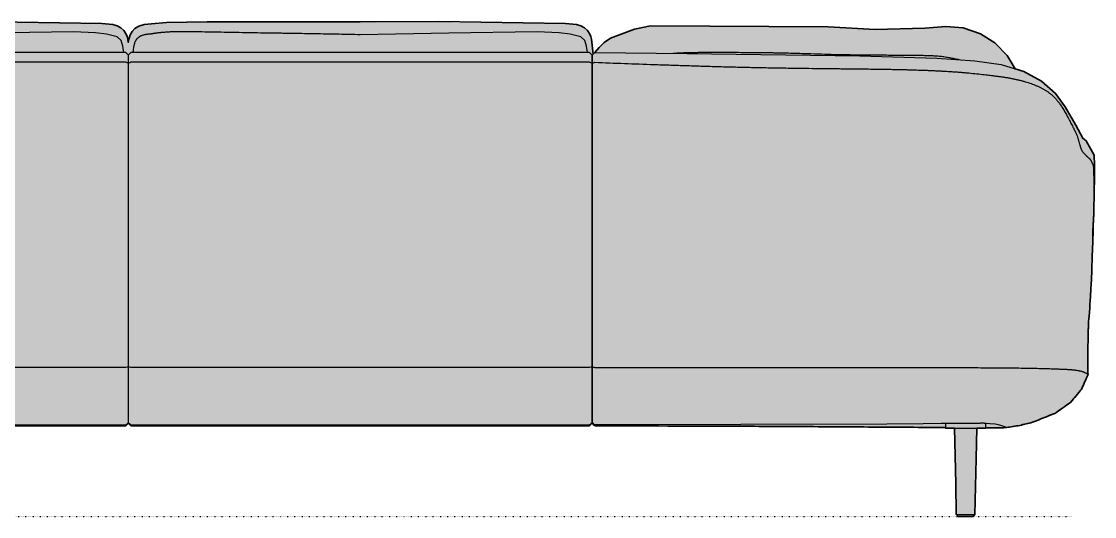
# Model space of a CAD drawing. Header units: millimetres. Extents: x -22 to 6424, y -4345 to 780.
# Drawn here: x 1500 to 3189, y -1227 to -448 of the extents above; entities that cross this region are included whole.
import ezdxf

# ---------------------------------------------------------------- set-up
doc = ezdxf.new("R2010")
doc.units = ezdxf.units.MM
doc.linetypes.add('Dots', pattern=[1, 0, -1])
doc.layers.add('Blocks', color=7, linetype='Continuous')
doc.layers.add('Blocks$Fill', color=7, linetype='Continuous', true_color=0xffffff)
for name, color, linetype, lineweight, true_color in [('Blocks$Inner', 7, 'Continuous', 25, 0x007f00), ('Blocks$Outline', 7, 'Continuous', 35, 0xff3f3f), ('Groud', 7, 'Dots', 25, 0x243775)]:
    doc.layers.add(name, color=color, linetype=linetype, lineweight=lineweight, true_color=true_color)

# ---------------------------------------------------------------- blocks, each defined once
blk = doc.blocks.new('Lune JH610 Sofa Back')
at = {"layer": 'Blocks$Fill'}
blk.add_hatch(color=256, dxfattribs=at).paths.add_polyline_path([(3064.4, 705.1), (3078, 700.9), (3105.8, 685.5), (3127.9, 666.2), (3143.3, 645.3), (3160, 616.1), (3171.1, 595.6), (3175.9, 591.7), (3189, 568.8), (3188.9, 566.4), (3189.1, 556.1), (3189.3, 529.4), (3188.2, 477), (3186.9, 449.2), (3182.9, 346.1), (3179.9, 305.8), (3178.9, 251.8), (3179, 226.4), (3179, 225.3), (3179, 224.7), (3179.1, 224.1), (3178.6, 222.4), (3168.8, 200.3), (3152, 180.1), (3126.7, 162.4), (3091.8, 148.4), (3071.6, 143.5), (3060.7, 141.6), (3050.7, 140.3), (3048.9, 140.1), (3044.2, 139.8), (3035.5, 139.7), (3018, 139.7), (3018, 139), (3003.9, 139), (3001.1, 3.1), (2998.1, 0), (2998.1, 0), (2975.3, 0), (2974.8, 0), (2974.7, 0), (2974.7, 0), (2974.7, 0), (2974.7, 0), (2974.7, 0), (2974.7, 0), (2974.7, 0), (2974.7, 0), (2971.7, 3.1), (2970.8, 51.8), (2968.9, 139), (2954.8, 139), (2954.8, 140.2), (2402.4, 142.9), (2402.4, 142.9), (2398.9, 146.4), (2397.9, 146.4), (2394.4, 142.9), (1672, 142.9), (1668.5, 146.4), (1667.9, 146.4), (1664.4, 142.9), (1618, 142.9), (942, 142.9), (939.6, 145.3), (938.5, 144.2), (848.7, 144.2), (848.3, 144.1), (825.9, 141.1), (823.9, 141), (813.3, 140.4), (789.5, 139.8), (773.2, 139.7), (773.2, 135), (759.1, 135), (756.3, 3), (756.3, 3), (753.3, 0), (729.9, 0), (726.9, 3), (726.9, 3), (725.9, 51.5), (724.1, 135), (710, 135), (710, 139.9), (441.1, 144.2), (251.5, 144.2), (251.5, 139), (237.3, 139), (234.6, 3.1), (234.6, 3.1), (231.6, 0), (231.6, 0), (231.6, 0), (231.6, 0), (231.6, 0), (231.6, 0), (231.6, 0), (231.5, 0), (231.4, 0), (230.9, 0), (208.1, 0), (208.1, 0), (205.1, 3.1), (205.1, 3.1), (204.3, 51.8), (202.3, 139), (188.2, 139), (188.2, 144.2), (148.7, 144.2), (146.3, 144.4), (138.7, 145.1), (130.6, 146.1), (116.5, 148.3), (107.5, 150.1), (98.7, 152.2), (90.1, 154.7), (81.6, 157.5), (73.5, 160.6), (47, 174.3), (26.4, 191), (11.1, 210.9), (1, 234.9), (-18.2, 360.3), (-20.7, 401.7), (-21.5, 465), (-21.2, 496.7), (-20.2, 528.4), (-19.3, 543.8), (-18.1, 559.1), (-16.5, 574.5), (-14.5, 589.7), (-13, 599.4), (-11.3, 609.1), (-7.5, 628.4), (1, 666.7), (3, 673.5), (6.3, 684), (9.9, 694.5), (13.7, 704.8), (17.8, 715.2), (21.4, 720.5), (26.2, 724.8), (32.1, 728.1), (39, 730), (44.5, 730.4), (93, 730.4), (102.6, 756.5), (114, 772.7), (114, 772.8), (114, 772.8), (114.1, 772.8), (114.1, 772.8), (114.1, 772.8), (114.1, 772.8), (114.1, 772.8), (114.1, 772.8), (114.1, 772.8), (114.1, 772.8), (114.1, 772.8), (114.1, 772.8), (114.1, 772.8), (116.7, 773.9), (119.1, 774.8), (121.4, 775.6), (123.8, 776.4), (126.1, 777.1), (128.5, 777.7), (129.7, 778), (130.9, 778.3), (132.1, 778.5), (133.3, 778.7), (134.1, 778.8), (134.8, 778.9), (136.4, 779.1), (137.9, 779.2), (139.4, 779.3), (142.5, 779.3), (145.6, 779.3), (933.4, 777.9), (936.9, 774.4), (936.9, 774.3), (936.9, 769.1), (936.9, 735.7), (937.4, 742.2), (938.9, 751.5), (941.1, 758.4), (944.2, 764), (948.6, 768.6), (954.7, 772.2), (963.3, 774.8), (974.4, 776), (998.2, 778), (1062, 779.1), (1626.5, 776.6), (1643.8, 774.7), (1650.8, 772.6), (1656.5, 769.6), (1661.1, 765.4), (1664.8, 759.7), (1666.2, 756.1), (1667.5, 751.6), (1668.1, 746.5), (1668.9, 751.5), (1671.1, 758.4), (1674.2, 764), (1678.6, 768.6), (1684.7, 772.2), (1693.3, 774.8), (1704.4, 776), (1728.2, 778), (1792, 779.1), (2356.5, 776.6), (2373.8, 774.7), (2380.8, 772.6), (2386.5, 769.6), (2391.1, 765.4), (2394.8, 759.7), (2396.2, 756.1), (2397.5, 751.6), (2400.1, 728.2), (2402.4, 730.5), (2402.8, 730.5), (2409.2, 738.4), (2417.5, 746.2), (2427.5, 753.2), (2464.8, 767.6), (2490.2, 772.5), (2770.1, 770.9), (2843.7, 766.8), (2922, 769.1), (2955.4, 771.5), (2982.6, 769.3), (3009.8, 760.2), (3032.5, 746), (3051.9, 726.2)], flags=0)
at = {"layer": 'Blocks$Inner'}
for p, q in [((1656.7, 749.5), (1650.8, 755.5)), ((1659.6, 740.9), (1656.7, 749.5)), ((2386.7, 749.5), (2380.8, 755.5)), ((2389.6, 740.9), (2386.7, 749.5)), ((1661.3, 730.5), (1659.6, 740.9)), ((2391.3, 730.5), (2389.6, 740.9)), ((2398.9, 147.5), (2398.9, 146.4)), ((2986.7, 146.6), (2975.2, 146.5)), ((3018.5, 146.3), (3017.9, 146.4))]:
    blk.add_line(p, q, dxfattribs=at)
for points in [[(2400.1, 728.2), (2397.5, 751.6), (2396.2, 756.1), (2394.8, 759.7), (2391.1, 765.4), (2386.5, 769.6), (2380.8, 772.6), (2373.8, 774.7), (2356.5, 776.6), (2156.3, 779.5), (2033.3, 779), (1792, 779.1), (1728.2, 778), (1704.4, 776), (1693.3, 774.8), (1684.7, 772.2), (1678.6, 768.6), (1674.2, 764), (1671.1, 758.4), (1668.9, 751.5), (1668.1, 746.5), (1667.5, 751.6), (1666.2, 756.1), (1664.8, 759.7), (1661.1, 765.4), (1656.5, 769.6), (1650.8, 772.6), (1643.8, 774.7), (1626.5, 776.6), (1426.2, 779.5)], [(1650.8, 755.5), (1633.8, 759.7), (1616.5, 761.9), (1581.8, 763.3), (1442.5, 761.1), (1303.2, 758.6)], [(2380.8, 755.5), (2363.8, 759.7), (2346.5, 761.9), (2311.8, 763.3), (2172.5, 761.1), (2033.2, 758.6)], [(3064.4, 705.1), (3051.9, 726.2), (3032.5, 746), (3009.8, 760.2), (2982.6, 769.3), (2955.4, 771.5), (2922, 769.1), (2843.7, 766.8), (2770.1, 770.9), (2490.2, 772.5), (2464.8, 767.6), (2427.5, 753.2), (2417.5, 746.2), (2409.2, 738.4), (2402.8, 730.5)], [(1667.9, 727), (1664.4, 730.5), (942, 730.5)], [(2397.9, 727), (2394.4, 730.5), (1672, 730.5), (1668.5, 727)], [(2398.9, 727), (2402.4, 730.5), (2547.5, 728.9), (2819.7, 725.5), (2941.1, 721.5), (3000.9, 717.5), (3042.2, 712), (3078, 700.9), (3105.8, 685.5), (3127.9, 666.2), (3143.3, 645.3), (3160, 616.1), (3171.1, 595.6), (3175.9, 591.7), (3189, 568.8), (3188.9, 566.4), (3189.1, 556.1), (3189.3, 546.9), (3189.3, 529.4), (3189, 514), (3188.2, 477), (3186.8, 447.2)], [(1667.9, 713.7), (1666.2, 714.4), (1664.4, 715.2), (942, 715.2), (940.3, 714.4)], [(2397.9, 713.7), (2396.2, 714.4), (2394.4, 715.2), (1672, 715.2), (1670.3, 714.4), (1668.5, 713.7)], [(2398.9, 713.7), (2400.7, 714.4), (2402.4, 715.2)], [(3187, 450.2), (3186.4, 432.7), (3185.8, 410.2), (3185, 388.1), (3184.4, 372.6), (3183.7, 358.9), (3182.9, 346.1), (3182.5, 340.1), (3182.1, 334.1), (3181.7, 328.1), (3181.2, 322), (3180.7, 315.6), (3180.4, 311.8), (3179.9, 306.4), (3179.9, 305.8)], [(942, 144.2), (1664.4, 144.2), (1666.2, 146), (1667.9, 147.7), (1667.9, 146.4), (1664.4, 142.9), (1618, 142.9), (942, 142.9)], [(1667.9, 235.7), (1666.2, 235.3), (1664.4, 234.9), (942, 234.9), (940.3, 235.3)], [(2397.9, 235.7), (2396.2, 235.3), (2394.4, 234.9), (1672, 234.9), (1670.3, 235.3), (1668.5, 235.7)], [(3018, 139.7), (3021.7, 139.7), (3035.5, 139.7), (3044.2, 139.8), (3048.9, 140.1), (3060.7, 141.6), (3071.6, 143.5), (3091.8, 148.4), (3126.7, 162.4), (3152, 180.1), (3168.8, 200.3), (3178.6, 222.4), (3179.1, 224.1)], [(1664.4, 142.9), (1664.4, 144.2)], [(1667.9, 146.4), (1668.5, 146.4)], [(1672, 144.2), (1672, 142.9)], [(2394.4, 142.9), (2394.4, 144.2)], [(2397.9, 146.4), (2398.9, 146.4)], [(2975.2, 146.5), (2962.1, 146.4), (2948.1, 146.3), (2919.5, 146.1), (2862.1, 145.7), (2632.3, 144.7), (2402.4, 144.2)], [(2402.4, 142.9), (2632.3, 142.2), (2747.1, 141.6), (2804.6, 141.2), (2861.8, 140.8), (2918.7, 140.4), (2954.8, 140.2)], [(2954.8, 146.4), (2954.8, 139), (3018, 139), (3018, 146.7)], [(2968.9, 139), (2970.8, 51.8), (2971.7, 3.1), (2974.7, 0)], [(3004.5, 146.6), (2996, 146.6), (2986.7, 146.6)], [(2998.1, 0), (3001.1, 3.1), (3003.1, 91.6), (3003.9, 139)], [(3015.3, 146.9), (3017.8, 146.8), (3018, 146.7)], [(3050.7, 140.3), (3048.2, 141.2), (3043.4, 143), (3038, 144.6), (3032.9, 145.4), (3024.7, 146.1), (3018.5, 146.3)], [(2971.7, 3.1), (2972.7, 3.1), (2975.4, 3.1), (2979.4, 3.1), (2984.3, 3.1), (2989.4, 3.1), (2994.1, 3.1), (2997.9, 3.1), (3000.4, 3.1), (3001.1, 3.1), (3001.1, 3.1)]]:
    blk.add_lwpolyline(points, dxfattribs=at)
blk.add_lwpolyline([(2394.4, 142.9), (1672, 142.9), (1668.5, 146.4), (1668.5, 147.7), (1670.3, 146), (1672, 144.2), (2394.4, 144.2), (2396.2, 146), (2397.9, 147.7), (2397.9, 146.4)], close=True, dxfattribs=at)
for points, knots in [([(2033.2, 758.6), (2022.1, 758.9), (1999.9, 759.3), (1971.9, 759.8), (1949.5, 760.2), (1932.6, 760.5), (1918.4, 760.7), (1907.1, 760.9), (1898.7, 761), (1890, 761.1), (1877.9, 761.3), (1862.2, 761.6), (1842.8, 761.9), (1823.6, 762.3), (1805.2, 762.6), (1788.2, 762.9), (1773, 763.2), (1760.4, 763.3), (1750.8, 763.3), (1741, 763.3), (1734.8, 763.1), (1730.6, 762.8), (1727.9, 762.6), (1725.7, 762.4), (1723.7, 762.2), (1722, 762.1), (1720.2, 762), (1718.1, 761.8), (1715.7, 761.6), (1713.3, 761.3), (1711.1, 761), (1709.2, 760.7), (1707.4, 760.4), (1705.8, 760.1), (1704.1, 759.9), (1702.5, 759.7), (1700.7, 759.5), (1698.9, 759.4), (1697.3, 759.2), (1696.2, 759.1), (1695.6, 758.9), (1694.9, 758.8), (1694, 758.6), (1692.5, 758.3), (1690.8, 757.8), (1689.1, 757.2), (1687.9, 756.7), (1686.9, 756.2), (1686, 755.7), (1684.9, 754.9), (1683.5, 753.8), (1682.2, 752.7), (1681.2, 751.7), (1680.6, 750.9), (1680.1, 750.1), (1679.4, 749.2), (1678.8, 747.9), (1678.2, 746.4), (1677.8, 744.9), (1677.5, 743.7), (1677.1, 742.3), (1676.7, 740.4), (1676.2, 737.9), (1675.7, 734.8), (1675.5, 732.3), (1675.3, 731.2), (1675.3, 730.8), (1675.3, 730.7), (1675.3, 730.6), (1675.3, 730.5)], [37.9197798, 37.9197798, 37.9197798, 37.9197798, 37.9284005, 37.9370212, 37.9413315, 37.9456419, 37.9499522, 37.9521074, 37.9542626, 37.9564177, 37.9585729, 37.9628833, 37.9671936, 37.9715039, 37.9758143, 37.9801246, 37.984435, 37.9887453, 37.9930557, 37.997366, 38.0059867, 38.010297, 38.0146074, 38.0189177, 38.0210729, 38.0232281, 38.0253833, 38.0275384, 38.0318488, 38.0361591, 38.0404695, 38.0447798, 38.0490901, 38.0534005, 38.0577108, 38.0620212, 38.0663315, 38.0749522, 38.0835729, 38.0878833, 38.0900384, 38.0921936, 38.0965039, 38.1008143, 38.109435, 38.1180557, 38.122366, 38.1266764, 38.1309867, 38.135297, 38.1439177, 38.1525384, 38.1568488, 38.1611591, 38.1654695, 38.1697798, 38.1784005, 38.1870212, 38.1913315, 38.1956419, 38.1999522, 38.2042626, 38.2128833, 38.2215039, 38.2258143, 38.2277644, 38.2277644, 38.2277644, 38.2283285, 38.2283285, 38.2283285, 38.2283285]), ([(1667.9, 726.8), (1667.9, 726.9), (1667.9, 726.9), (1667.9, 727), (1667.9, 727), (1667.9, 726.4), (1667.9, 725.4), (1667.9, 724.8), (1667.9, 724.1), (1667.9, 723), (1667.9, 721.7), (1667.9, 720.3), (1667.9, 718.7), (1667.9, 716.6), (1667.9, 714.7), (1667.9, 713.7)], [-31.475009, -31.475009, -31.475009, -31.475009, -31.078474, -29.335434, -27.592394, -20.605268, -18.858767, -17.112266, -15.365765, -13.619263, -10.211333, -8.507368, -6.803402, -3.401569, -0.154374, -0.154374, -0.154374, -0.154374]), ([(1668.5, 713.7), (1668.5, 714.7), (1668.5, 716.6), (1668.5, 718.7), (1668.5, 720.3), (1668.5, 721.7), (1668.5, 723), (1668.5, 724.1), (1668.5, 724.8), (1668.5, 725.4), (1668.5, 726.4), (1668.5, 727), (1668.5, 727), (1668.5, 726.9), (1668.5, 726.9), (1668.5, 726.8)], [664.225903, 664.225903, 664.225903, 664.225903, 667.473334, 670.875139, 672.579089, 674.28304, 677.690942, 679.437429, 681.183915, 682.930402, 684.676889, 691.663956, 693.406981, 695.150006, 695.546538, 695.546538, 695.546538, 695.546538]), ([(2397.9, 726.8), (2397.9, 726.9), (2397.9, 726.9), (2397.9, 727), (2397.9, 727), (2397.9, 726.4), (2397.9, 725.4), (2397.9, 724.8), (2397.9, 724.1), (2397.9, 723), (2397.9, 721.7), (2397.9, 720.3), (2397.9, 718.7), (2397.9, 716.6), (2397.9, 714.7), (2397.9, 713.7)], [-31.475009, -31.475009, -31.475009, -31.475009, -31.078474, -29.335434, -27.592394, -20.605268, -18.858767, -17.112266, -15.365765, -13.619263, -10.211333, -8.507368, -6.803402, -3.401569, -0.154374, -0.154374, -0.154374, -0.154374]), ([(2398.9, 713.7), (2398.9, 714.9), (2398.9, 717.1), (2398.9, 720), (2398.9, 722), (2398.9, 723.4), (2398.9, 725.2), (2398.9, 726.9), (2398.9, 727.1), (2398.9, 726.8)], [2.9999999, 2.9999999, 2.9999999, 2.9999999, 3.0714285, 3.142857, 3.2142856, 3.2499999, 3.2857142, 3.4285713, 3.5714285, 3.5714285, 3.5714285, 3.5714285]), ([(2976.4, 719.2), (2975.5, 719.4), (2974.5, 719.6), (2973.5, 719.8), (2972.1, 720.1), (2968.4, 720.9), (2961.8, 722.1), (2955.4, 723.2), (2950.3, 723.9), (2946.6, 724.4), (2942.8, 724.8), (2937.7, 725.1), (2931.1, 725.4), (2924.6, 725.6), (2919.5, 725.7), (2915.7, 725.8), (2912.2, 725.9), (2907.9, 726), (2902.9, 726.1), (2897.4, 726.1), (2892.2, 726.1), (2887.7, 726.2), (2882.6, 726.2), (2875.3, 726.2), (2865.3, 726.2), (2852.2, 726.3), (2838.7, 726.3), (2825.4, 726.5), (2811.9, 726.6), (2797.1, 726.9), (2780.1, 727.2), (2759.8, 727.8), (2741, 728.4), (2725.4, 728.9), (2713.4, 729.3), (2703.5, 729.5), (2695.5, 729.7), (2689.6, 729.8), (2683.5, 729.9), (2675, 730), (2663.7, 730.2), (2649.7, 730.3), (2631.1, 730.4), (2609, 730.6), (2588.6, 730.8), (2578.1, 730.9), (2574.4, 730.9), (2572.5, 730.8), (2571, 730.7), (2569.4, 730.6), (2567.6, 730.5), (2566, 730.5), (2564.1, 730.4), (2561.5, 730.4), (2558.1, 730.3), (2553.8, 730.2), (2547.8, 730), (2541.8, 729.9), (2536, 729.7), (2532, 729.5), (2529.4, 729.3), (2528.2, 729.3), (2527.4, 729.2), (2526.6, 729.2), (2525.8, 729.1)], [0.148065, 0.148065, 0.148065, 0.148065, 0.1587722, 0.1587722, 0.1587722, 0.1730769, 0.1923077, 0.2115385, 0.2211538, 0.2307692, 0.2403846, 0.25, 0.2692308, 0.2884615, 0.2980769, 0.3076923, 0.3173077, 0.3269231, 0.3461538, 0.3653846, 0.375, 0.3846154, 0.3942308, 0.4038462, 0.4230769, 0.4423077, 0.4615385, 0.4807692, 0.5, 0.5192308, 0.5384615, 0.5576923, 0.5769231, 0.5865385, 0.5961538, 0.6057692, 0.6105769, 0.6153846, 0.6201923, 0.625, 0.6346154, 0.6442308, 0.6538462, 0.6730769, 0.6923077, 0.7115385, 0.7307692, 0.7403846, 0.75, 0.7596154, 0.7644231, 0.7692308, 0.7740385, 0.7788462, 0.7884615, 0.7980769, 0.8076923, 0.8269231, 0.8365385, 0.8461538, 0.8551052, 0.8551052, 0.8551052, 0.8611202, 0.8611202, 0.8611202, 0.8611202]), ([(1667.9, 713.7), (1667.9, 705.6), (1667.9, 693.9), (1667.9, 678.3), (1667.9, 663.6), (1667.9, 648.6), (1667.9, 633.5), (1667.9, 622.3), (1667.9, 607.1), (1667.9, 587.6), (1667.9, 568.3), (1667.9, 553.5), (1667.9, 544.3), (1667.9, 536.2), (1667.9, 522), (1667.9, 501.7), (1667.9, 474.2), (1667.9, 446.6), (1667.9, 417.8), (1667.9, 389.1), (1667.9, 360.5), (1667.9, 332), (1667.9, 307.7), (1667.9, 286.6), (1667.9, 269.9), (1667.9, 254.6), (1667.9, 243.6), (1667.9, 237.7), (1667.9, 235.7)], [-0.154374, -0.154374, -0.154374, -0.154374, 26.029827, 37.491596, 48.953364, 72.28674, 83.951334, 95.211256, 106.471178, 130.349385, 154.227592, 164.55671, 174.885827, 181.990242, 189.094657, 217.515877, 242.965851, 271.624717, 300.400454, 329.167935, 357.908831, 386.676454, 415.479155, 431.566276, 451.016888, 466.286718, 478.202785, 484.399543, 484.399543, 484.399543, 484.399543]), ([(1668.5, 235.7), (1668.5, 237.7), (1668.5, 243.6), (1668.5, 254.6), (1668.5, 269.9), (1668.5, 286.6), (1668.5, 307.7), (1668.5, 332), (1668.5, 360.5), (1668.5, 389.1), (1668.5, 417.8), (1668.5, 446.6), (1668.5, 474.2), (1668.5, 501.7), (1668.5, 522), (1668.5, 536.2), (1668.5, 544.3), (1668.5, 553.5), (1668.5, 568.3), (1668.5, 587.6), (1668.5, 607.1), (1668.5, 622.3), (1668.5, 633.5), (1668.5, 648.6), (1668.5, 663.6), (1668.5, 678.3), (1668.5, 693.9), (1668.5, 705.6), (1668.5, 713.7)], [179.671986, 179.671986, 179.671986, 179.671986, 185.868741, 197.784802, 213.054624, 232.505225, 248.592338, 277.395025, 306.162632, 334.903514, 363.670979, 392.446702, 421.105553, 446.555514, 474.97672, 482.081131, 489.185542, 499.514654, 509.843766, 533.721961, 557.600155, 568.860072, 580.119988, 591.784576, 615.117939, 626.579702, 638.041465, 664.225903, 664.225903, 664.225903, 664.225903]), ([(2397.9, 713.7), (2397.9, 705.6), (2397.9, 693.9), (2397.9, 678.3), (2397.9, 663.6), (2397.9, 648.6), (2397.9, 633.5), (2397.9, 622.3), (2397.9, 607.1), (2397.9, 587.6), (2397.9, 568.3), (2397.9, 553.5), (2397.9, 544.3), (2397.9, 536.2), (2397.9, 522), (2397.9, 501.7), (2397.9, 474.2), (2397.9, 446.6), (2397.9, 417.8), (2397.9, 389.1), (2397.9, 360.5), (2397.9, 332), (2397.9, 307.7), (2397.9, 286.6), (2397.9, 269.9), (2397.9, 254.6), (2397.9, 243.6), (2397.9, 237.7), (2397.9, 235.7)], [-0.154374, -0.154374, -0.154374, -0.154374, 26.029827, 37.491596, 48.953364, 72.28674, 83.951334, 95.211256, 106.471178, 130.349385, 154.227592, 164.55671, 174.885827, 181.990242, 189.094657, 217.515877, 242.965851, 271.624717, 300.400454, 329.167935, 357.908831, 386.676454, 415.479155, 431.566276, 451.016888, 466.286718, 478.202785, 484.399543, 484.399543, 484.399543, 484.399543]), ([(2398.9, 235.7), (2398.9, 243.6), (2398.9, 259.5), (2398.9, 283.4), (2398.9, 303.3), (2398.9, 319.2), (2398.9, 331.2), (2398.9, 343.2), (2398.9, 359.2), (2398.9, 379.3), (2398.9, 403.4), (2398.9, 435.7), (2398.9, 468), (2398.9, 500.3), (2398.9, 524.5), (2398.9, 544.6), (2398.9, 560.7), (2398.9, 572.8), (2398.9, 584.8), (2398.9, 596.9), (2398.9, 608.9), (2398.9, 624.8), (2398.9, 644.6), (2398.9, 675.9), (2398.9, 698.7), (2398.9, 713.7)], [2, 2, 2, 2, 2.0499999, 2.0999999, 2.1499999, 2.1749999, 2.1999999, 2.2249999, 2.2499999, 2.2999999, 2.3499999, 2.3999999, 2.4999999, 2.5499999, 2.5999999, 2.6499999, 2.6749999, 2.6999999, 2.7249999, 2.7499999, 2.7749999, 2.7999999, 2.8499999, 2.8999999, 2.9999999, 2.9999999, 2.9999999, 2.9999999]), ([(2402.4, 715.2), (2418, 714.6), (2449.1, 713.4), (2488.2, 712.1), (2519.5, 711), (2543, 710.3), (2562.7, 709.6), (2578.4, 709.1), (2590.2, 708.8), (2602.2, 708.4), (2618.7, 708), (2639.8, 707.5), (2665.6, 706.9), (2691.2, 706.5), (2716.2, 706.1), (2739.9, 705.8), (2758.1, 705.6), (2771.6, 705.4), (2777.9, 705.3), (2780.9, 705.3)], [0, 0, 0, 0, 0.00806452, 0.01612903, 0.02016129, 0.02419355, 0.02822581, 0.03024194, 0.03225806, 0.03427419, 0.03629032, 0.04032258, 0.04435484, 0.0483871, 0.05241935, 0.05645161, 0.06048387, 0.0625, 0.06451443, 0.06451443, 0.06451443, 0.06451443]), ([(2780.9, 705.3), (2784, 705.3), (2789.8, 705.2), (2801, 705.1), (2818.8, 704.9), (2836.1, 704.7), (2851.1, 704.5), (2861.5, 704.3), (2869.7, 704.2), (2876, 704), (2880.7, 703.9), (2885.3, 703.8), (2890.7, 703.7), (2896.8, 703.6), (2903.2, 703.4), (2908.9, 703.2), (2914.1, 703), (2919.2, 702.9), (2923.6, 702.7), (2927.2, 702.6), (2930.2, 702.4), (2933.2, 702.3), (2937.1, 702.1), (2941.9, 701.9), (2947.7, 701.6), (2955.2, 701.2), (2962.8, 700.7), (2970.4, 700.2), (2976.2, 699.8), (2982.2, 699.3), (2990.5, 698.6), (3001.1, 697.5), (3013.2, 696.2), (3023.4, 695), (3031.1, 694), (3037.2, 693.3), (3041.7, 692.7), (3045.3, 692.2), (3048, 691.7), (3050.8, 691.3), (3054.3, 690.7), (3058.5, 689.9), (3063.3, 688.9), (3068.2, 687.8), (3073.1, 686.7), (3079.5, 685), (3087.3, 682.6), (3094.6, 679.9), (3100.1, 677.6), (3104.1, 675.6), (3108, 673.6), (3111.7, 671.4), (3114.7, 669.5), (3116.9, 667.9), (3118.5, 666.7), (3120, 665.5), (3121.8, 664), (3123.8, 662.3), (3126.3, 659.8), (3128.9, 657.1), (3131.2, 654.3), (3133.6, 651.3), (3136.7, 647), (3139.8, 642.1), (3142.3, 637.9), (3144.1, 634.7), (3145.9, 631.3), (3148.5, 626.3), (3151.1, 621.3), (3153.6, 616.6), (3155.3, 613.3), (3156.8, 610.4), (3158.2, 607.7), (3159.3, 605.3), (3160.8, 602.1), (3162.3, 598.2), (3163.5, 594.4), (3164.3, 591.6), (3164.9, 589.6), (3165.4, 587.8), (3165.9, 585.9), (3166.4, 584.3), (3166.8, 582.9), (3167.1, 581.8), (3167.5, 580.8), (3167.7, 580), (3168, 579.4), (3168.2, 578.7), (3168.5, 578), (3168.9, 577.2), (3169.3, 576.2), (3169.9, 575.1), (3170.7, 574.1), (3171.5, 573.1), (3172.2, 572.4), (3173, 571.6), (3174.1, 570.5), (3175.3, 569.3), (3176.4, 568.1), (3177.2, 567.2), (3177.9, 566.5), (3178.5, 566), (3178.9, 565.7), (3179.3, 565.3), (3179.9, 564.9), (3180.6, 564.3), (3181.4, 563.7), (3182.2, 562.9), (3182.9, 561.8), (3183.6, 560.6), (3184.1, 559.6), (3184.4, 558.8), (3184.7, 558.3), (3184.9, 557.8), (3185.2, 557.2), (3185.5, 556.6), (3185.9, 556.1), (3186.4, 555.4), (3186.8, 554.4), (3187.1, 553), (3187.3, 551.7), (3187.4, 550.4), (3187.5, 549.4), (3187.5, 548.7), (3187.6, 548.1), (3187.6, 547.7), (3187.6, 547.2), (3187.7, 546.7), (3187.7, 546.2), (3187.7, 545.7), (3187.7, 545.1), (3187.8, 544.3), (3187.8, 543.1), (3187.9, 541.6), (3187.9, 539.4), (3188, 536.4), (3188, 532.6), (3188.1, 528.7), (3188.1, 523.2), (3188.1, 515.8), (3188.1, 507.7), (3188, 501), (3188, 495.8), (3187.9, 490.6), (3187.8, 485.5), (3187.7, 481), (3187.7, 477.4), (3187.6, 474.5), (3187.5, 471.8), (3187.5, 468.4), (3187.4, 464.2), (3187.2, 459.3), (3187.1, 454.4), (3187, 451.4), (3186.9, 449.8)], [0.0645161, 0.0645161, 0.0645161, 0.0645161, 0.0665323, 0.0685484, 0.0725806, 0.0806452, 0.0846774, 0.0887097, 0.0927419, 0.0947581, 0.0967742, 0.0987903, 0.1008065, 0.1048387, 0.108871, 0.1129032, 0.1169355, 0.1209677, 0.125, 0.1270161, 0.1290323, 0.1310484, 0.1330645, 0.1370968, 0.141129, 0.1451613, 0.1532258, 0.1572581, 0.1612903, 0.1653226, 0.1693548, 0.1774194, 0.1854839, 0.1935484, 0.2016129, 0.2096774, 0.2177419, 0.2217742, 0.2258065, 0.2298387, 0.233871, 0.2419355, 0.25, 0.2580645, 0.266129, 0.2741935, 0.2903226, 0.3064516, 0.3145161, 0.3225806, 0.3306452, 0.3387097, 0.3467742, 0.3508065, 0.3548387, 0.358871, 0.3629032, 0.3709677, 0.3790323, 0.3870968, 0.391129, 0.3951613, 0.4032258, 0.4112903, 0.4153226, 0.4193548, 0.4233871, 0.4274194, 0.4354839, 0.4395161, 0.4435484, 0.4475806, 0.4516129, 0.4556452, 0.4596774, 0.4677419, 0.4758065, 0.4798387, 0.483871, 0.4879032, 0.4919355, 0.5, 0.5040323, 0.5080645, 0.5120968, 0.5141129, 0.516129, 0.5181452, 0.5201613, 0.5241935, 0.5282258, 0.5322581, 0.5403226, 0.5443548, 0.5483871, 0.5524194, 0.5564516, 0.5645161, 0.5685484, 0.5725806, 0.5766129, 0.578629, 0.5806452, 0.5826613, 0.5846774, 0.5887097, 0.5927419, 0.5967742, 0.6008065, 0.6048387, 0.608871, 0.6108871, 0.6129032, 0.6149194, 0.6169355, 0.6209677, 0.625, 0.6290323, 0.6370968, 0.641129, 0.6451613, 0.6491935, 0.6532258, 0.6572581, 0.6612903, 0.6653226, 0.6693548, 0.6733871, 0.6754032, 0.6774194, 0.6794355, 0.6814516, 0.6854839, 0.6895161, 0.6935484, 0.7016129, 0.7096774, 0.7177419, 0.7258065, 0.7419355, 0.7580645, 0.766129, 0.7741935, 0.7822581, 0.7903226, 0.7983871, 0.8024194, 0.8064516, 0.8104839, 0.8145161, 0.8225806, 0.8306452, 0.8346774, 0.8387097, 0.8387097, 0.8387097, 0.8387097]), ([(3179.1, 224.1), (3178.9, 225.7), (3178.9, 228.5), (3178.9, 233), (3178.9, 237), (3178.9, 240.2), (3178.9, 242.8), (3178.9, 245.2), (3178.9, 248.1), (3178.9, 250.9), (3178.9, 254.1), (3178.9, 256.8), (3178.9, 259.3), (3178.9, 261.6), (3179, 263.6), (3179, 265.5), (3179, 268.2), (3179, 271.5), (3179.1, 275.8), (3179.2, 280.4), (3179.3, 285.6), (3179.4, 291.5), (3179.6, 297.1), (3179.7, 302.1), (3179.8, 304.6), (3179.9, 305.9)], [12, 12, 12, 12, 12.00806452, 12.01612903, 12.02419355, 12.02822581, 12.03225806, 12.03629032, 12.04032258, 12.0483871, 12.05241935, 12.05645161, 12.06048387, 12.0625, 12.06451613, 12.06653226, 12.06854839, 12.07258065, 12.0766129, 12.08064516, 12.08467742, 12.08870968, 12.09274194, 12.09475806, 12.096607, 12.096607, 12.096607, 12.096607]), ([(1667.9, 235.7), (1667.9, 231.6), (1667.9, 223.6), (1667.9, 214.2), (1667.9, 207.4), (1667.9, 202.7), (1667.9, 198.2), (1667.9, 192.5), (1667.9, 186), (1667.9, 178.6), (1667.9, 171.9), (1667.9, 166), (1667.9, 161), (1667.9, 155.5), (1667.9, 150.5), (1667.9, 148.4), (1667.9, 147.7)], [484.399543, 484.399543, 484.399543, 484.399543, 497.064284, 509.899105, 515.712677, 521.52625, 527.339822, 533.153394, 544.779827, 556.406259, 569.884584, 583.362908, 596.841217, 610.319526, 637.19524, 664.071529, 664.071529, 664.071529, 664.071529]), ([(1668.5, 147.7), (1668.5, 148.4), (1668.5, 150.5), (1668.5, 155.5), (1668.5, 161), (1668.5, 166), (1668.5, 171.9), (1668.5, 178.6), (1668.5, 186), (1668.5, 192.5), (1668.5, 198.2), (1668.5, 202.7), (1668.5, 207.4), (1668.5, 214.2), (1668.5, 223.6), (1668.5, 231.6), (1668.5, 235.7)], [0, 0, 0, 0, 26.876289, 53.752003, 67.230312, 80.708621, 94.186945, 107.66527, 119.291702, 130.918135, 136.731707, 142.545279, 148.358851, 154.172424, 167.007245, 179.671986, 179.671986, 179.671986, 179.671986]), ([(2397.9, 235.7), (2397.9, 231.6), (2397.9, 223.6), (2397.9, 214.2), (2397.9, 207.4), (2397.9, 202.7), (2397.9, 198.2), (2397.9, 192.5), (2397.9, 186), (2397.9, 178.6), (2397.9, 171.9), (2397.9, 166), (2397.9, 161), (2397.9, 155.5), (2397.9, 150.5), (2397.9, 148.4), (2397.9, 147.7)], [484.399543, 484.399543, 484.399543, 484.399543, 497.064284, 509.899105, 515.712677, 521.52625, 527.339822, 533.153394, 544.779827, 556.406259, 569.884584, 583.362908, 596.841217, 610.319526, 637.19524, 664.071529, 664.071529, 664.071529, 664.071529]), ([(2398.9, 147.7), (2398.9, 148.3), (2398.9, 150), (2398.9, 154.3), (2398.9, 159.7), (2398.9, 165.2), (2398.9, 169.2), (2398.9, 172.7), (2398.9, 176.5), (2398.9, 180.6), (2398.9, 185.2), (2398.9, 188.9), (2398.9, 192.7), (2398.9, 196.8), (2398.9, 201), (2398.9, 207), (2398.9, 214.9), (2398.9, 224.9), (2398.9, 232), (2398.9, 235.7)], [1, 1, 1, 1, 1.125, 1.25, 1.375, 1.4375, 1.5, 1.53125, 1.5625, 1.625, 1.65625, 1.6875, 1.71875, 1.75, 1.78125, 1.8125, 1.875, 1.9375, 2, 2, 2, 2]), ([(2398.9, 235.7), (2399.5, 235.5), (2400.6, 235.3), (2401.8, 235), (2402.4, 234.9)], [-1, -1, -1, -1, -0.5, -0.0001302, -0.0001302, -0.0001302, -0.0001302]), ([(2402.4, 234.9), (2414.7, 234.9), (2439.4, 234.8), (2476.3, 234.9), (2513.3, 234.9), (2550.3, 234.9), (2587.3, 234.9), (2624.3, 234.8), (2661.3, 234.9), (2698.3, 234.9), (2735.3, 234.9), (2772.3, 234.9), (2809.2, 234.8), (2846.2, 234.9), (2883.2, 234.7), (2920.2, 234.8), (2956.9, 234.7), (2987.1, 234.6), (3010.6, 234.4), (3024.8, 234.4), (3035.9, 234.3), (3044, 234.2), (3051.9, 234.1), (3062, 234), (3074.1, 233.9), (3087.3, 233.7), (3099.2, 233.4), (3109.9, 233.1), (3119.3, 232.9), (3127.5, 232.6), (3134.5, 232.3), (3140.6, 232.1), (3144.9, 231.9), (3147.9, 231.7), (3150, 231.5), (3151.9, 231.4), (3153.7, 231.2), (3155.3, 231.1), (3156.8, 230.9), (3158.2, 230.8), (3159.8, 230.6), (3161.7, 230.4), (3163.6, 230), (3165.8, 229.6), (3168, 229.2), (3170, 228.5), (3171.6, 227.9), (3172.9, 227.3), (3174.2, 226.8), (3175.5, 226.1), (3176.9, 225.5), (3177.8, 225.1), (3179.1, 224.1)], [-0.0001302, -0.0001302, -0.0001302, -0.0001302, 0.0284406, 0.057012, 0.0855834, 0.1141548, 0.1427263, 0.1712977, 0.1998691, 0.2284406, 0.257012, 0.2855834, 0.3141548, 0.3427263, 0.3712977, 0.3998691, 0.4284406, 0.457012, 0.4712977, 0.4855834, 0.4927263, 0.4998691, 0.507012, 0.5141548, 0.5284406, 0.5427263, 0.557012, 0.5712977, 0.5855834, 0.5998691, 0.6141548, 0.6284406, 0.6427263, 0.6498691, 0.657012, 0.6641548, 0.6712977, 0.6784406, 0.6855834, 0.6927263, 0.6998691, 0.7141548, 0.7284406, 0.7427263, 0.7712977, 0.7998691, 0.8284406, 0.857012, 0.8855834, 0.9141548, 0.9427263, 0.9712977, 0.9712977, 0.9712977, 0.9712977]), ([(2398.9, 146.4), (2398.9, 146.6), (2398.9, 147), (2398.9, 147.5), (2398.9, 147.7)], [0, 0, 0, 0, 0.444444, 1, 1, 1, 1]), ([(2398.9, 147.7), (2399.5, 147.1), (2400.7, 146), (2401.8, 144.8), (2402.4, 144.2)], [0, 0, 0, 0, 0.5, 0.9993436, 0.9993436, 0.9993436, 0.9993436])]:
    blk.add_open_spline(points, degree=3, knots=knots, dxfattribs=at)
for points in [[(2976.6, 699.7), (2977.2, 699.7), (2977.7, 699.6), (2978.2, 699.6)], [(2398.9, 146.4), (2399.5, 145.8), (2400.7, 144.6), (2401.8, 143.5), (2402.4, 142.9)], [(2402.4, 144.2), (2402.4, 144.2), (2402.4, 144.1), (2402.4, 143.9), (2402.4, 143.8), (2402.4, 143.6), (2402.4, 143.5), (2402.4, 143.3), (2402.4, 143.2), (2402.4, 143), (2402.4, 142.9), (2402.4, 142.9)], [(3005.6, 146.6), (3005.3, 146.6), (3005, 146.6), (3004.5, 146.6)], [(3015.3, 146.9), (3014.2, 146.9), (3011.5, 146.9), (3007.7, 146.7), (3005.6, 146.6)]]:
    blk.add_open_spline(points, degree=3, dxfattribs=at)
for points, weights, knots in [([(2975.3, 0), (2974.7, 0), (2974.7, 0), (2974.7, 0), (2975.5, 0)], [0.897027588254, 0.933344673602, 1, 0.926770648084, 0.890158995982], [5.9257105, 5.9257105, 5.9257105, 6.2831853, 6.2831853, 6.6759168, 6.6759168, 6.6759168]), ([(2975.5, 0), (2978.4, 0), (2986.4, 0), (2998.1, 0), (2998.1, 0), (2998.1, 0), (2997.3, 0)], [0.890158995901, 0.780336133184, 1, 0.707106781187, 1, 0.926770648064, 0.890158995962], [6.675917, 6.675917, 6.675917, 7.853982, 7.853982, 9.424778, 9.424778, 9.817509, 9.817509, 9.817509])]:
    blk.add_rational_spline(points, weights, degree=2, knots=knots, dxfattribs=at)
at = {"layer": 'Blocks$Outline'}
for points in [[(1426.2, 779.5), (1626.5, 776.6), (1643.8, 774.7), (1650.8, 772.6), (1656.5, 769.6), (1661.1, 765.4), (1664.8, 759.7), (1666.2, 756.1), (1667.5, 751.6), (1668.1, 746.5), (1668.9, 751.5), (1671.1, 758.4), (1674.2, 764), (1678.6, 768.6), (1684.7, 772.2), (1693.3, 774.8), (1704.4, 776), (1728.2, 778), (1792, 779.1), (2033.3, 779), (2156.3, 779.5), (2356.5, 776.6), (2373.8, 774.7), (2380.8, 772.6), (2386.5, 769.6), (2391.1, 765.4), (2394.8, 759.7), (2396.2, 756.1), (2397.5, 751.6), (2400.1, 728.2)], [(2402.8, 730.5), (2409.2, 738.4), (2417.5, 746.2), (2427.5, 753.2), (2464.8, 767.6), (2490.2, 772.5), (2770.1, 770.9), (2843.7, 766.8), (2922, 769.1), (2955.4, 771.5), (2982.6, 769.3), (3009.8, 760.2), (3032.5, 746), (3051.9, 726.2), (3064.4, 705.1)], [(2400.1, 728.2), (2402.4, 730.5), (2402.8, 730.5)], [(3064.4, 705.1), (3078, 700.9), (3105.8, 685.5), (3127.9, 666.2), (3143.3, 645.3), (3160, 616.1), (3171.1, 595.6), (3175.9, 591.7), (3189, 568.8), (3188.9, 566.4), (3189.1, 556.1), (3189.3, 546.9), (3189.3, 529.4), (3189, 514), (3188.2, 477), (3186.9, 449.2)], [(3186.9, 449.2), (3186.4, 432.7), (3185.8, 410.2), (3185, 388.1), (3184.4, 372.6), (3183.7, 358.9), (3182.9, 346.1), (3182.5, 340.1), (3182.1, 334.1), (3181.7, 328.1), (3181.2, 322), (3180.7, 315.6), (3180.4, 311.8), (3179.9, 306.4), (3179.9, 305.8)], [(1667.9, 146.4), (1664.4, 142.9), (1618, 142.9), (942, 142.9), (939.6, 145.3)], [(1668.5, 146.4), (1667.9, 146.4)], [(2394.4, 142.9), (1672, 142.9), (1668.5, 146.4)], [(2397.9, 146.4), (2394.4, 142.9)], [(2968.9, 139), (2954.8, 139), (2954.8, 140.2)], [(2974.7, 0), (2971.7, 3.1), (2970.8, 51.8), (2968.9, 139)], [(3003.9, 139), (3003.1, 91.6), (3001.1, 3.1), (2998.1, 0)], [(3018, 139.7), (3018, 139), (3003.9, 139)]]:
    blk.add_lwpolyline(points, dxfattribs=at)
for points, knots in [([(3179.9, 305.8), (3179.8, 304.6), (3179.7, 302), (3179.6, 297.1), (3179.4, 291.5), (3179.3, 285.6), (3179.2, 280.4), (3179.1, 275.8), (3179, 271.5), (3179, 268.2), (3179, 265.5), (3179, 263.6), (3178.9, 261.6), (3178.9, 259.3), (3178.9, 256.8), (3178.9, 254.1), (3178.9, 250.9), (3178.9, 248.1), (3178.9, 245.2), (3178.9, 242.8), (3178.9, 240.2), (3178.9, 237), (3178.9, 233), (3178.9, 228.5), (3178.9, 225.7), (3179.1, 224.1), (3178.9, 223.6), (3178.7, 223), (3178.6, 222.4), (3175.3, 215), (3172, 207.7), (3168.8, 200.3), (3163.2, 193.6), (3157.6, 186.8), (3152, 180.1), (3143.5, 174.2), (3135.1, 168.3), (3126.7, 162.4), (3115, 157.7), (3103.4, 153.1), (3091.8, 148.4), (3085, 146.8), (3078.3, 145.2), (3071.6, 143.5), (3068, 142.9), (3064.3, 142.3), (3060.7, 141.6), (3057.4, 141.2), (3053.4, 140.7), (3049.5, 140.2), (3048.9, 140.1), (3047.4, 140), (3045.8, 139.9), (3044.2, 139.8), (3041.3, 139.8), (3038.4, 139.8), (3035.5, 139.7), (3030.9, 139.7), (3026.3, 139.7), (3021.7, 139.7), (3020.5, 139.7), (3019.3, 139.7), (3018, 139.7)], [-12.096541, -12.096541, -12.096541, -12.096541, -12.094758, -12.092742, -12.08871, -12.084677, -12.080645, -12.076613, -12.072581, -12.068548, -12.066532, -12.064516, -12.0625, -12.060484, -12.056452, -12.052419, -12.048387, -12.040323, -12.03629, -12.032258, -12.028226, -12.024194, -12.016129, -12.008065, -12, -12, -12, -11, -11, -11, -10, -10, -10, -9, -9, -9, -8, -8, -8, -7, -7, -7, -6, -6, -6, -5, -5, -5, -4.14704, -4, -4, -4, -3, -3, -3, -2, -2, -2, -1, -1, -1, 0, 0, 0, 0]), ([(2402.4, 142.9), (2401.8, 143.5), (2400.7, 144.6), (2399.5, 145.8), (2398.9, 146.4)], [-2.1597629, -2.1597629, -2.1597629, -2.1597629, -1.6601154, -1.1601154, -1.1601154, -1.1601154, -1.1601154]), ([(2954.8, 140.2), (2942.8, 140.3), (2930.7, 140.3), (2918.7, 140.4), (2899.7, 140.6), (2880.8, 140.7), (2861.8, 140.8), (2842.7, 140.9), (2823.7, 141.1), (2804.6, 141.2), (2785.4, 141.3), (2766.3, 141.4), (2747.1, 141.6), (2708.8, 141.8), (2670.6, 142), (2632.3, 142.2), (2555.6, 142.4), (2479, 142.7), (2402.4, 142.9), (2402.4, 142.9), (2402.4, 142.9), (2402.4, 142.9)], [-65.66893, -65.66893, -65.66893, -65.66893, -64.66893, -64.66893, -64.66893, -63.66893, -63.66893, -63.66893, -62.66893, -62.66893, -62.66893, -61.66893, -61.66893, -61.66893, -60.66893, -60.66893, -60.66893, -59.66893, -59.66893, -59.66893, -59.666302, -59.666302, -59.666302, -59.666302])]:
    blk.add_open_spline(points, degree=3, knots=knots, dxfattribs=at)
blk.add_open_spline([(2398.9, 146.4), (2398.6, 146.4), (2398.2, 146.4), (2397.9, 146.4)], degree=3, dxfattribs=at)
blk.add_rational_spline([(2975.3, 0), (2974.7, 0), (2974.7, 0)], [0.897027588254, 0.933344673602, 1], degree=2, dxfattribs=at)
blk.add_rational_spline([(2998.1, 0), (2998.1, 0), (2986.4, 0), (2978.4, 0), (2975.5, 0), (2975.4, 0), (2975.3, 0)], [1.00000000009, 0.707106781251, 1.00000000009, 0.780336133254, 0.890158995982, 0.893445737298, 0.897027588295], degree=2, knots=[-9.424778, -9.424778, -9.424778, -7.853982, -7.853982, -6.675917, -6.675917, -6.64066, -6.64066, -6.64066], dxfattribs=at)

msp = doc.modelspace()

# ---------------------------------------------------------------- linework, layer by layer
at = {"layer": 'Groud'}
msp.add_lwpolyline([(0, -1227.3), (3153.9, -1227.3)], dxfattribs=at)

# ---------------------------------------------------------------- block references
at = {"layer": 'Blocks'}
msp.add_blockref('Lune JH610 Sofa Back', (0, -1227.3), dxfattribs=at)

doc.saveas('drawing.dxf')
